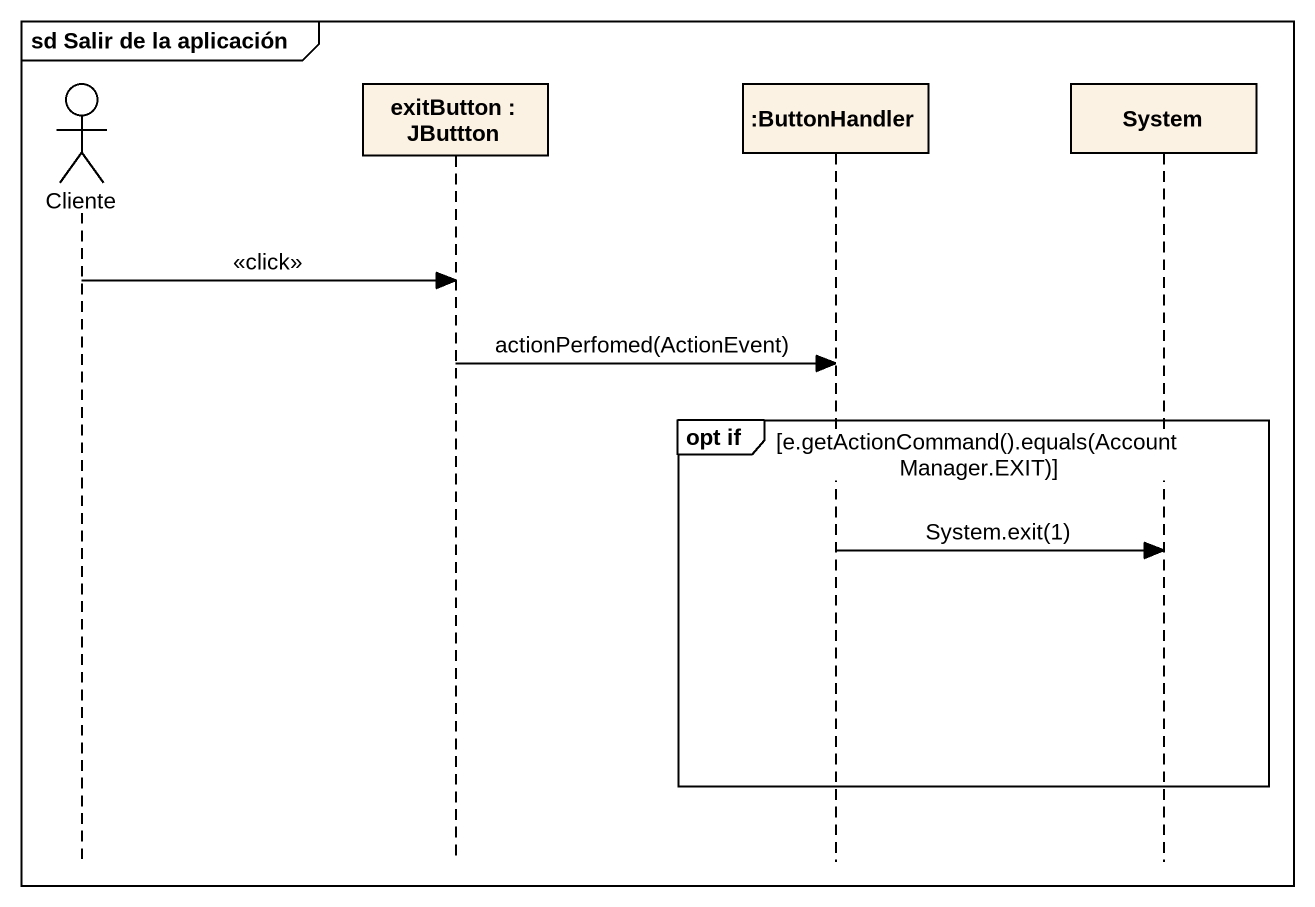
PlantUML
@startuml
mainframe sd Salir de la aplicación
hide footbox
actor Cliente
participant "exitButton : JButtton" as exitButton
participant ":ButtonHandler" as ButtonHandler
participant System

Cliente -> exitButton : <<click>>
exitButton -> ButtonHandler : actionPerfomed(ActionEvent)
group opt if [e.getActionCommand().equals(AccountManager.EXIT)]
  ButtonHandler -> System : System.exit(1)
end
@enduml
